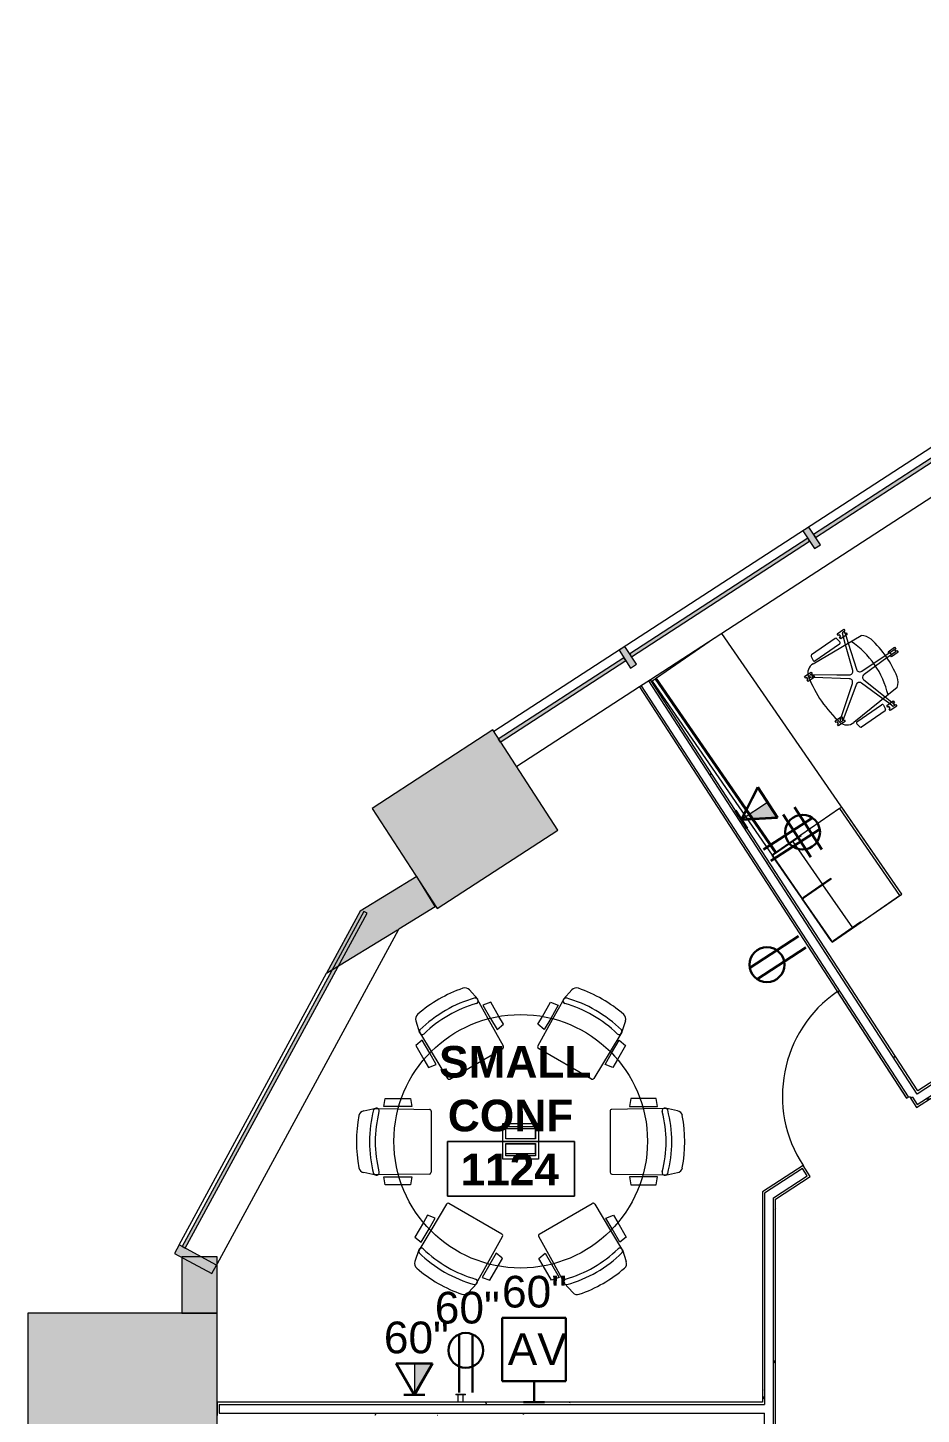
# Model space of a CAD drawing. Header units: inches. Extents: x 6664 to 8129, y 209 to 1287.
# Drawn here: x 6664.5 to 6918.2, y 893.4 to 1287.3 of the extents above; entities that cross this region are included whole.
import ezdxf

# ---------------------------------------------------------------- set-up
doc = ezdxf.new("R2010")
doc.units = ezdxf.units.IN
doc.header["$MEASUREMENT"] = 0
for name, color, linetype, lineweight in [('A-ANNO-NOTE', 131, 'Continuous', 30), ('A-AREA-IDEN', 2, 'Continuous', 9), ('A-COLS', 52, 'Continuous', 13), ('A-DOOR', 31, 'Continuous', 13), ('A-GLAZ-CURT', 52, 'Continuous', 9), ('A-GLAZ-CWMG', 51, 'Continuous', 9), ('A-WALL', 113, 'Continuous', 13), ('A-WALL-PATT', 111, 'Continuous', 13), ('E-ELEC-FIXT', 91, 'Continuous', 9), ('I-FURN', 30, 'Continuous', 9), ('I-FURN-PNLS', 30, 'Continuous', 9), ('I-WALL', 2, 'Continuous', 9)]:
    doc.layers.add(name, color=color, linetype=linetype, lineweight=lineweight)
doc.styles.add('Swis721 Lt BT', font='swissl.ttf', dxfattribs={"height": 9})
doc.styles.add('Swis721 Lt BT_B', font='', dxfattribs={"height": 9})
doc.styles.get('Swis721 Lt BT_B').set_extended_font_data('Swis721 Lt BT', bold=True)
pattern_1 = [(0, (0, 0), (30.72, 7.68), [1.267, -21.773, 1.267, -21.773, -122.88]), (0, (0, 0), (30.72, 7.68), [-46.08, 1.267, -44.813, 1.267, -21.773, -53.76]), (0, (0, 0), (30.72, 7.68), [-115.2, 1.267, -14.093, 1.267, -37.133]), (120, (11.52, 3.84), (-22.011075, 22.7643), [1.267, -21.773, 1.267, -21.773, -122.88]), (120, (11.52, 3.84), (-22.011075, 22.7643), [-46.08, 1.267, -44.813, 1.267, -21.773, -53.76]), (120, (11.52, 3.84), (-22.011075, 22.7643), [-115.2, 1.267, -14.093, 1.267, -37.133]), (240, (15.36, 19.2), (-8.708925, -30.4443), [1.267, -21.773, 1.267, -21.773, -122.88]), (240, (15.36, 19.2), (-8.708925, -30.4443), [-46.08, 1.267, -44.813, 1.267, -21.773, -53.76]), (240, (15.36, 19.2), (-8.708925, -30.4443), [-115.2, 1.267, -14.093, 1.267, -37.133])]

# ---------------------------------------------------------------- blocks, each defined once
blk = doc.blocks.new('Steelcase Coalesse - Potrero415 - Table - Standing Height - Round - 60Dia - Square Power Module-6960415-11th FLOOR POWER _ SIGNAL')
at = {"layer": 'I-FURN'}
for p, q in [((-5.06, -5.06), (-5.06, 5.06)), ((-5.06, 5.06), (5.06, 5.06)), ((-4.19, 0.64), (-4.19, 4.19)), ((-4.19, 4.19), (4.19, 4.19)), ((4.19, 4.19), (4.19, 0.64)), ((5.06, 5.06), (5.06, -5.06)), ((4.19, 0.64), (-4.19, 0.64)), ((-4.16, 0.72), (-4.16, 3.6)), ((-4.16, 3.6), (4.16, 3.6)), ((4.16, 0.72), (-4.16, 0.72)), ((4.16, 3.6), (4.16, 0.72)), ((-4.19, -4.19), (-4.19, -0.64)), ((-4.19, -0.64), (4.19, -0.64)), ((-4.16, -3.6), (-4.16, -0.72)), ((-4.16, -0.72), (4.16, -0.72)), ((4.16, -3.6), (-4.16, -3.6)), ((4.16, -0.72), (4.16, -3.6)), ((4.19, -0.64), (4.19, -4.19)), ((5.06, -5.06), (-5.06, -5.06)), ((4.19, -4.19), (-4.19, -4.19))]:
    blk.add_line(p, q, dxfattribs=at)
blk.add_circle((0.01, -0.01), 36, dxfattribs=at)
blk = doc.blocks.new('Haworth_Chair_Very-Task _1_ - Height Adjustable Arms-6960414-11th FLOOR POWER _ SIGNAL')
at = {"layer": 'I-FURN'}
for p, q in [((-4.29, 15.51), (-5.02, 12.06)), ((-4.94, 12.22), (-4.83, 5.73)), ((14.02, 12.06), (13.29, 15.51)), ((13.83, 5.66), (13.94, 12.22)), ((-5.47, 9.85), (-7.78, 9.46)), ((-7.78, 9.46), (-7.78, 4.84)), ((-5.47, 5.53), (-5.47, 9.85)), ((16.78, 9.46), (14.47, 9.85)), ((14.47, 9.85), (14.47, 5.46)), ((16.78, 4.76), (16.78, 9.46)), ((-7.78, 4.84), (-7.78, 2.27)), ((-5.47, 1.89), (-5.47, 5.53)), ((-4.83, 5.73), (-4.68, -3.14)), ((13.68, -3.14), (13.83, 5.66)), ((14.47, 5.46), (14.47, 1.89)), ((16.78, 2.27), (16.78, 4.76)), ((-7.78, 2.27), (-5.47, 1.89)), ((14.47, 1.89), (16.78, 2.27)), ((-4.18, -3.63), (13.18, -3.63))]:
    blk.add_line(p, q, dxfattribs=at)
for centre, radius, start, end in [((-2.58, 15.15), 1.75, 100.8315, 168.1994), ((4.5, -21.87), 39.44, 79.1689, 100.8315), ((11.58, 15.15), 1.75, 11.8006, 79.1689), ((-4.28, 11.9), 0.75, 168.1994, 284.162), ((-4.44, 12.23), 0.5, 104.3212, 181), ((4.5, -22.8), 36.66, 75.6788, 104.3212), ((4.5, -22.89), 35.14, 75.838, 104.162), ((13.28, 11.9), 0.75, 255.838, 11.8006), ((13.44, 12.23), 0.5, 359, 75.6788), ((-4.18, -3.13), 0.5, 181, 225.5), ((-4.18, -3.13), 0.5, 225.5, 270), ((13.18, -3.13), 0.5, 270, 359)]:
    blk.add_arc(centre, radius, start, end, dxfattribs=at)
blk = doc.blocks.new('Haworth_Chair_Very-Task _1_ - Height Adjustable Arms-6982469-11th FLOOR POWER _ SIGNAL')
at = {"layer": 'I-FURN'}
for p, q in [((-4.83, -5.71), (-4.68, 3.14)), ((-4.18, 3.63), (13.18, 3.63)), ((13.68, 3.14), (13.83, -5.64)), ((-7.78, -2.27), (-5.47, -1.89)), ((-7.78, -4.57), (-7.78, -2.27)), ((-5.47, -1.89), (-5.47, -5.51)), ((14.47, -1.89), (16.78, -2.27)), ((14.47, -5.44), (14.47, -1.89)), ((16.78, -2.27), (16.78, -4.74)), ((-7.78, -4.82), (-7.78, -4.58)), ((-7.78, -9.46), (-7.78, -4.82)), ((-5.47, -5.51), (-5.47, -9.85)), ((-4.94, -12.22), (-4.83, -5.71)), ((13.83, -5.64), (13.94, -12.22)), ((14.47, -9.85), (14.47, -5.44)), ((16.78, -4.74), (16.78, -9.46)), ((-5.47, -9.85), (-7.78, -9.46)), ((16.78, -9.46), (14.47, -9.85)), ((-4.29, -15.51), (-5.02, -12.06)), ((14.02, -12.06), (13.29, -15.51))]:
    blk.add_line(p, q, dxfattribs=at)
for centre, radius, start, end in [((-4.18, 3.13), 0.5, 134.5, 179), ((-4.18, 3.13), 0.5, 90, 134.5), ((13.18, 3.13), 0.5, 1, 90), ((-4.28, -11.9), 0.75, 75.838, 191.8006), ((4.5, 22.89), 35.14, 255.838, 284.162), ((13.28, -11.9), 0.75, 348.1994, 104.162), ((-4.44, -12.23), 0.5, 179, 255.6788), ((4.5, 22.8), 36.66, 255.6788, 284.3212), ((-2.58, -15.15), 1.75, 191.8006, 259.1685), ((11.58, -15.15), 1.75, 280.8311, 348.1994), ((13.44, -12.23), 0.5, 284.3212, 1), ((4.5, 21.87), 39.44, 259.1685, 280.8311)]:
    blk.add_arc(centre, radius, start, end, dxfattribs=at)
blk = doc.blocks.new('Haworth_Chair_Very-Task _1_ - Height Adjustable Arms-V11-11th FLOOR POWER _ SIGNAL')
at = {"layer": 'I-FURN'}
for p, q in [((-4.83, -5.78), (-4.68, 3.14)), ((-4.18, 3.63), (13.18, 3.63)), ((13.68, 3.14), (13.83, -5.71)), ((-7.78, -2.27), (-5.47, -1.89)), ((-7.78, -4.9), (-7.78, -2.27)), ((-5.47, -1.89), (-5.47, -5.59)), ((14.47, -1.89), (16.78, -2.27)), ((14.47, -5.52), (14.47, -1.89)), ((16.78, -2.27), (16.78, -4.82)), ((-7.78, -9.46), (-7.78, -4.9)), ((-5.47, -5.59), (-5.47, -9.85)), ((-4.94, -12.22), (-4.83, -5.78)), ((13.83, -5.71), (13.94, -12.22)), ((14.47, -9.85), (14.47, -5.52)), ((16.78, -4.82), (16.78, -9.46)), ((-5.47, -9.85), (-7.78, -9.46)), ((16.78, -9.46), (14.47, -9.85)), ((-4.29, -15.51), (-5.02, -12.06)), ((14.02, -12.06), (13.29, -15.51))]:
    blk.add_line(p, q, dxfattribs=at)
for centre, radius, start, end in [((-4.18, 3.13), 0.5, 90, 179), ((13.18, 3.13), 0.5, 1, 90), ((-4.28, -11.9), 0.75, 75.838, 191.8006), ((4.5, 22.89), 35.14, 255.838, 284.162), ((13.28, -11.9), 0.75, 348.1994, 104.162), ((-4.44, -12.23), 0.5, 179, 255.6788), ((4.5, 22.8), 36.66, 255.6788, 284.3212), ((-2.58, -15.15), 1.75, 191.8006, 259.1685), ((11.58, -15.15), 1.75, 280.8311, 348.1994), ((13.44, -12.23), 0.5, 284.3212, 1), ((4.5, 21.87), 39.44, 259.1685, 280.8311)]:
    blk.add_arc(centre, radius, start, end, dxfattribs=at)
blk = doc.blocks.new('Haworth_Chair_Very-Task _1_ - Height Adjustable Arms-V12-11th FLOOR POWER _ SIGNAL')
at = {"layer": 'I-FURN'}
for p, q in [((-4.29, 15.51), (-5.02, 12.06)), ((-4.94, 12.22), (-4.83, 5.65)), ((14.02, 12.06), (13.29, 15.51)), ((13.83, 5.58), (13.94, 12.22)), ((-5.47, 9.85), (-7.78, 9.46)), ((-7.78, 9.46), (-7.78, 4.77)), ((-5.47, 5.46), (-5.47, 9.85)), ((16.78, 9.46), (14.47, 9.85)), ((14.47, 9.85), (14.47, 5.39)), ((16.78, 4.68), (16.78, 9.46)), ((-7.78, 4.77), (-7.78, 2.27)), ((-5.47, 1.89), (-5.47, 5.46)), ((-4.83, 5.65), (-4.68, -3.14)), ((13.68, -3.14), (13.83, 5.58)), ((14.47, 5.39), (14.47, 1.89)), ((16.78, 2.28), (16.78, 4.68)), ((-7.78, 2.27), (-7.54, 2.24)), ((-7.48, 2.23), (-5.47, 1.89)), ((14.47, 1.89), (16.78, 2.27)), ((-4.18, -3.63), (13.18, -3.63))]:
    blk.add_line(p, q, dxfattribs=at)
for centre, radius, start, end in [((-2.58, 15.15), 1.75, 100.8315, 168.1994), ((4.5, -21.87), 39.44, 79.1689, 100.8315), ((11.58, 15.15), 1.75, 11.8006, 79.1689), ((-4.28, 11.9), 0.75, 168.1994, 284.162), ((-4.44, 12.23), 0.5, 104.3212, 181), ((4.5, -22.8), 36.66, 75.6788, 104.3212), ((4.5, -22.89), 35.14, 75.838, 104.162), ((13.28, 11.9), 0.75, 255.838, 11.8006), ((13.44, 12.23), 0.5, 359, 75.6788), ((-4.18, -3.13), 0.5, 181, 251.3923), ((-4.18, -3.13), 0.5, 255.1667, 270), ((13.18, -3.13), 0.5, 270, 329.3333), ((13.18, -3.13), 0.5, 329.3333, 359)]:
    blk.add_arc(centre, radius, start, end, dxfattribs=at)
blk = doc.blocks.new('Haworth_Chair_Very-Task _1_ - Height Adjustable Arms-V13-11th FLOOR POWER _ SIGNAL')
at = {"layer": 'I-FURN'}
for p, q in [((-4.29, 15.51), (-5.02, 12.06)), ((-4.94, 12.22), (-4.83, 5.76)), ((14.02, 12.06), (13.29, 15.51)), ((13.83, 5.71), (13.94, 12.22)), ((-5.47, 9.85), (-7.78, 9.46)), ((-7.78, 9.46), (-7.78, 4.88)), ((-5.47, 5.57), (-5.47, 9.85)), ((16.78, 9.46), (14.47, 9.85)), ((14.47, 9.85), (14.47, 5.51)), ((16.78, 4.82), (16.78, 9.46)), ((-7.78, 4.86), (-7.78, 2.27)), ((-5.47, 1.89), (-5.47, 5.57)), ((-4.83, 5.76), (-4.68, -3.14)), ((13.68, -3.14), (13.83, 5.71)), ((14.47, 5.51), (14.47, 1.89)), ((16.78, 2.27), (16.78, 4.82)), ((-7.78, 2.27), (-5.47, 1.89)), ((14.47, 1.89), (16.78, 2.27)), ((-4.18, -3.63), (13.18, -3.63))]:
    blk.add_line(p, q, dxfattribs=at)
for centre, radius, start, end in [((-2.58, 15.15), 1.75, 100.8315, 168.1994), ((4.5, -21.87), 39.44, 79.1689, 100.8315), ((11.58, 15.15), 1.75, 11.8006, 79.1689), ((-4.28, 11.9), 0.75, 168.1994, 284.162), ((-4.44, 12.23), 0.5, 104.3212, 181), ((4.5, -22.8), 36.66, 75.6788, 104.3212), ((4.5, -22.89), 35.14, 75.838, 104.162), ((13.28, 11.9), 0.75, 255.838, 11.8006), ((13.44, 12.23), 0.5, 359, 75.6788), ((-4.18, -3.13), 0.5, 181, 255.1667), ((-4.18, -3.13), 0.5, 255.1667, 270), ((13.18, -3.13), 0.5, 270, 359)]:
    blk.add_arc(centre, radius, start, end, dxfattribs=at)
blk = doc.blocks.new('Haworth_Chair_Very-Task _1_ - Height Adjustable Arms-V14-11th FLOOR POWER _ SIGNAL')
at = {"layer": 'I-FURN'}
for p, q in [((-4.83, -5.65), (-4.68, 3.14)), ((-4.18, 3.63), (13.18, 3.63)), ((13.68, 3.14), (13.83, -5.6)), ((-7.78, -2.27), (-5.47, -1.89)), ((-7.78, -4.77), (-7.78, -2.27)), ((-5.47, -1.89), (-5.47, -5.46)), ((14.47, -1.89), (16.78, -2.27)), ((14.47, -5.41), (14.47, -1.89)), ((16.78, -2.27), (16.78, -4.71)), ((-7.78, -9.46), (-7.78, -4.77)), ((-5.47, -5.46), (-5.47, -9.85)), ((-4.94, -12.22), (-4.83, -5.65)), ((13.83, -5.6), (13.94, -12.22)), ((14.47, -9.85), (14.47, -5.41)), ((16.78, -4.71), (16.78, -9.46)), ((-5.47, -9.85), (-7.78, -9.46)), ((16.78, -9.46), (14.47, -9.85)), ((-4.29, -15.51), (-5.02, -12.06)), ((14.02, -12.06), (13.29, -15.51))]:
    blk.add_line(p, q, dxfattribs=at)
for centre, radius, start, end in [((-4.18, 3.13), 0.5, 90, 179), ((13.18, 3.13), 0.5, 45.5, 90), ((13.18, 3.13), 0.5, 30.6667, 45.5), ((13.18, 3.13), 0.5, 1, 30.6667), ((-4.28, -11.9), 0.75, 75.838, 191.8006), ((4.5, 22.89), 35.14, 255.838, 284.162), ((13.28, -11.9), 0.75, 348.1994, 104.162), ((-4.44, -12.23), 0.5, 179, 255.6788), ((4.5, 22.8), 36.66, 255.6788, 284.3212), ((-2.58, -15.15), 1.75, 191.8006, 259.1685), ((11.58, -15.15), 1.75, 280.8311, 348.1994), ((13.44, -12.23), 0.5, 284.3212, 1), ((4.5, 21.87), 39.44, 259.1685, 280.8311)]:
    blk.add_arc(centre, radius, start, end, dxfattribs=at)
blk = doc.blocks.new('Door - Glass Single - Full Rail - Short Handle-8470073-11th FLOOR POWER _ SIGNAL')
at = {"layer": 'A-DOOR', "lineweight": 20}
for p, q in [((17, 38), (17, 2)), ((17.05, 38), (17, 38)), ((17, 2), (17.05, 2))]:
    blk.add_line(p, q, dxfattribs=at)
at = {"layer": 'A-DOOR', "lineweight": 9}
blk.add_arc((18, 2), 36, 91.512, 180.5, dxfattribs=at)
blk = doc.blocks.new('System Panel - Glazed-7768274-11th FLOOR POWER _ SIGNAL')
at = {"layer": 'A-GLAZ-CURT'}
blk.add_hatch(color=7, dxfattribs=at).paths.add_polyline_path([(-54.125, -0.5), (54.125, -0.5), (54.125, 0.5), (-54.125, 0.5)], flags=0)
at = {"layer": 'A-GLAZ-CURT', "color": 8, "lineweight": 20}
for p, q in [((54.125, 0.5), (-54.125, 0.5)), ((-54.125, 0.5), (-54.125, -0.5)), ((54.125, -0.5), (54.125, 0.5)), ((-54.125, -0.5), (54.125, -0.5))]:
    blk.add_line(p, q, dxfattribs=at)
blk = doc.blocks.new('System Panel - Glazed-8530082-11th FLOOR POWER _ SIGNAL')
at = {"layer": 'A-GLAZ-CURT'}
blk.add_hatch(color=7, dxfattribs=at).paths.add_polyline_path([(-21.09, -0.5), (21.25, -0.5), (21.25, 0.5), (-21.09, 0.5)], flags=0)
at = {"layer": 'A-GLAZ-CURT', "color": 8, "lineweight": 20}
for p, q in [((21.25, 0.5), (-21.25, 0.5)), ((-21.25, 0.5), (-21.25, -0.5)), ((21.25, -0.5), (21.25, 0.5)), ((-21.25, -0.5), (21.25, -0.5))]:
    blk.add_line(p, q, dxfattribs=at)
blk = doc.blocks.new('F - EXECUTIVE DESK 4 - F - EXECUTIVE DESK 4-V116-11th FLOOR POWER _ SIGNAL')
at = {"layer": 'I-FURN'}
for p, q in [((-43.5, 87.06), (-57.5, 87.06)), ((-57.5, 87.06), (-43.5, 87.06)), ((-57.5, 87), (-43.5, 87)), ((-43.5, 87), (-57.5, 87)), ((-28.5, 87.06), (-42.5, 87.06)), ((-42.5, 87.06), (-28.5, 87.06)), ((-42.5, 87), (-28.5, 87)), ((-28.5, 87), (-42.5, 87)), ((-58, 86.56), (-58, 77.06)), ((-58, 77.06), (-58, 86.56)), ((-57.94, 77.06), (-57.94, 86.56)), ((-57.94, 86.56), (-57.94, 77.06)), ((-43.06, 86.56), (-43.06, 77.06)), ((-43.06, 77.06), (-43.06, 86.56)), ((-43, 86.56), (-43, 77.06)), ((-43, 77.06), (-43, 86.56)), ((-43, 77.06), (-43, 86.56)), ((-43, 86.56), (-43, 77.06)), ((-42.94, 77.06), (-42.94, 86.56)), ((-42.94, 86.56), (-42.94, 77.06)), ((-28.06, 86.56), (-28.06, 77.06)), ((-28.06, 77.06), (-28.06, 86.56)), ((-28, 77.06), (-28, 86.56)), ((-28, 86.56), (-28, 77.06)), ((-58, 77.06), (-57.94, 77.06)), ((-57.94, 77.06), (-58, 77.06)), ((-43.06, 77.06), (-43, 77.06)), ((-43, 77.06), (-43.06, 77.06)), ((-43, 77.06), (-42.94, 77.06)), ((-42.94, 77.06), (-43, 77.06)), ((-28.06, 77.06), (-28, 77.06)), ((-28, 77.06), (-28.06, 77.06)), ((-8.52, 50.63), (-7.95, 50.63)), ((-8.52, 49.48), (-8.52, 50.63)), ((-8.52, 48.38), (-8.52, 49.48)), ((-7.95, 48.38), (-8.52, 48.38)), ((-7.95, 50.63), (-7.95, 50.25)), ((-7.95, 50.25), (-7.33, 50.25)), ((-7.92, 48.75), (-7.95, 48.8)), ((-7.95, 48.75), (-7.95, 48.38)), ((-7.33, 48.75), (-7.95, 48.75)), ((-1.69, 39.89), (-7.92, 48.75)), ((-7.33, 50.63), (-6.77, 50.63)), ((-7.33, 50.25), (-7.33, 50.63)), ((-7.33, 49.23), (-6.77, 48.48)), ((-7.33, 48.38), (-7.33, 48.75)), ((-6.77, 48.38), (-7.33, 48.38)), ((-6.77, 50.63), (-6.77, 49.91)), ((-6.77, 49.91), (-6.77, 48.38)), ((-6.77, 48.48), (-0.8, 40.54)), ((0.8, 40.54), (6.77, 48.48)), ((7.92, 48.75), (3.71, 42.77)), ((6.77, 50.63), (7.33, 50.63)), ((6.77, 49.91), (6.77, 50.63)), ((6.77, 48.38), (6.77, 49.91)), ((7.33, 48.38), (6.77, 48.38)), ((6.79, 48.51), (7.33, 49.23)), ((7.33, 50.63), (7.33, 50.25)), ((7.33, 50.25), (7.95, 50.25)), ((7.33, 48.75), (7.33, 48.38)), ((7.95, 48.75), (7.33, 48.75)), ((7.95, 50.63), (8.52, 50.63)), ((7.95, 50.25), (7.95, 50.63)), ((7.95, 48.38), (7.95, 48.75)), ((8.52, 48.38), (7.95, 48.38)), ((8.52, 50.63), (8.52, 49.48)), ((8.52, 49.48), (8.52, 48.38)), ((-12.48, 37.34), (-12.48, 45.45)), ((-12.17, 45.82), (-10.94, 46.04)), ((-10.5, 45.67), (-10.5, 37.17)), ((-8.94, 30.77), (-10.16, 46.57)), ((10.16, 46.57), (8.94, 30.77)), ((10.5, 45.67), (10.5, 37.17)), ((12.17, 45.82), (10.94, 46.04)), ((12.48, 37.34), (12.48, 45.45)), ((3.69, 42.74), (1.69, 39.89)), ((-13.24, 36.1), (-12.68, 36.1)), ((-13.24, 33.85), (-13.24, 36.1)), ((-12.68, 36.1), (-12.68, 35.72)), ((-12.68, 35.72), (-12.05, 35.72)), ((-10.93, 36.8), (-12.16, 36.97)), ((-12.05, 36.1), (-11.49, 36.1)), ((-12.05, 35.72), (-12.05, 36.1)), ((-11.49, 36.1), (-11.49, 33.84)), ((-11.49, 35.18), (-9.34, 35.92)), ((-9.34, 35.92), (-2.18, 38.37)), ((-1.84, 37.32), (-9.27, 35.04)), ((-0.42, 28.36), (-0.55, 36.38)), ((0.55, 36.38), (0.42, 28.36)), ((9.27, 35.04), (1.84, 37.32)), ((2.18, 38.37), (9.34, 35.92)), ((9.34, 35.92), (11.49, 35.18)), ((10.93, 36.8), (12.16, 36.97)), ((11.49, 36.1), (12.05, 36.1)), ((11.49, 33.85), (11.49, 36.1)), ((12.05, 36.1), (12.05, 35.72)), ((12.05, 35.72), (12.68, 35.72)), ((12.68, 36.1), (13.24, 36.1)), ((12.68, 35.72), (12.68, 36.1)), ((13.24, 36.1), (13.24, 33.84)), ((-12.68, 33.85), (-13.24, 33.85)), ((-12.68, 34.22), (-12.68, 33.85)), ((-12.05, 34.22), (-12.68, 34.22)), ((-12.48, 34.84), (-11.49, 35.18)), ((-12.05, 34.18), (-12.25, 34.12)), ((-12.05, 33.84), (-12.05, 34.22)), ((-11.49, 33.84), (-12.05, 33.84)), ((-11.49, 34.36), (-12.01, 34.2)), ((-9.27, 35.04), (-11.49, 34.36)), ((11.49, 34.36), (9.27, 35.04)), ((11.49, 35.18), (12.48, 34.84)), ((12.01, 34.2), (11.49, 34.36)), ((12.05, 33.85), (11.49, 33.85)), ((12.05, 34.22), (12.05, 33.85)), ((12.68, 34.22), (12.05, 34.22)), ((12.25, 34.12), (12.05, 34.18)), ((12.68, 33.84), (12.68, 34.22)), ((13.24, 33.84), (12.68, 33.84)), ((-0.4, 27.11), (-0.42, 28.36)), ((0.42, 28.36), (0.4, 27.11)), ((-0.87, 27.11), (-0.31, 27.11)), ((-0.87, 24.87), (-0.87, 27.11)), ((-0.31, 24.87), (-0.87, 24.87)), ((-0.38, 25.5), (-0.4, 27.11)), ((-0.31, 27.11), (-0.31, 26.74)), ((-0.31, 26.74), (0.31, 26.74)), ((-0.31, 25.24), (-0.31, 24.87)), ((0.31, 25.24), (-0.31, 25.24)), ((0.31, 27.11), (0.88, 27.11)), ((0.31, 26.74), (0.31, 27.11)), ((0.31, 24.86), (0.31, 25.24)), ((0.88, 24.86), (0.31, 24.86)), ((0.4, 27.11), (0.38, 25.5)), ((0.88, 27.11), (0.88, 24.86))]:
    blk.add_line(p, q, dxfattribs=at)
for centre, radius, start, end in [((-57.5, 86.56), 0.5, 90, 180), ((-57.5, 86.56), 0.5, 151.7279, 180), ((-57.5, 86.56), 0.438, 90, 180), ((-57.5, 86.56), 0.438, 90, 180), ((-57.5, 86.56), 0.5, 120, 150), ((-57.5, 86.56), 0.5, 91.7852, 118.6525), ((-43.5, 86.56), 0.5, 360, 90), ((-43.5, 86.56), 0.5, 61.5993, 90), ((-43.5, 86.56), 0.438, 360, 90), ((-43.5, 86.56), 0.438, 0, 90), ((-43.5, 86.56), 0.5, 30, 60), ((-43.5, 86.56), 0.5, 0, 28.2721), ((-42.5, 86.56), 0.5, 90, 180), ((-42.5, 86.56), 0.5, 151.7279, 180), ((-42.5, 86.56), 0.438, 90, 180), ((-42.5, 86.56), 0.438, 90, 180), ((-42.5, 86.56), 0.5, 120, 150), ((-42.5, 86.56), 0.5, 91.7852, 118.6525), ((-28.5, 86.56), 0.5, 360, 90), ((-28.5, 86.56), 0.5, 61.5993, 90), ((-28.5, 86.56), 0.438, 360, 90), ((-28.5, 86.56), 0.438, 0, 90), ((-28.5, 86.56), 0.5, 30, 60), ((-28.5, 86.56), 0.5, 0, 28.2721), ((-7.17, 46.8), 3, 103.1926, 184.4149), ((-7.64, 49.02), 0.377, 146.6285, 213.6746), ((-7.64, 49.02), 0.377, 82.7528, 141), ((0, 16.2), 34.43, 76.8074, 103.1926), ((-7.64, 49.02), 0.377, 36, 81), ((7.64, 49.02), 0.377, 84, 144), ((7.64, 49.02), 0.377, 39, 82.7592), ((7.17, 46.8), 3, 355.5851, 76.8074), ((7.64, 49.02), 0.377, 326.3254, 33.3715), ((-12.1, 45.45), 0.375, 100, 180), ((-10.87, 45.67), 0.375, 0, 100), ((10.87, 45.67), 0.375, 80, 180), ((12.1, 45.45), 0.375, 0, 80), ((-2.51, 39.31), 1, 355.2728, 35.0912), ((0, 41.14), 1, 216.9088, 230.1816), ((0, 41.14), 1, 230.1816, 243.4544), ((0, 41.14), 1, 243.4544, 270), ((0, 41.14), 1, 270, 296.5456), ((0, 41.14), 1, 296.5456, 323.0912), ((2.51, 39.31), 1, 171.4544, 198), ((2.51, 39.31), 1, 144.9088, 171.4544), ((-12.1, 37.34), 0.375, 180, 262), ((-10.87, 37.17), 0.375, 262, 0), ((-2.51, 39.31), 1, 288.9088, 316.609), ((-1.55, 36.37), 1, 67.2728, 107.0912), ((-2.51, 39.31), 1, 317.9659, 342), ((-2.51, 39.31), 1, 342, 355.2728), ((-1.55, 36.37), 1, 54, 67.2728), ((-1.55, 36.37), 1, 14.1816, 54), ((-1.55, 36.37), 1, 0.9088, 14.1816), ((1.55, 36.37), 1, 152.5456, 179.0912), ((1.55, 36.37), 1, 126, 152.5456), ((1.55, 36.37), 1, 72.9088, 126), ((2.51, 39.31), 1, 198, 222.0341), ((2.51, 39.31), 1, 224.5456, 251.0912), ((10.87, 37.17), 0.375, 180, 278), ((12.1, 37.34), 0.375, 278, 0), ((-12.36, 34.48), 0.377, 153, 213), ((-12.36, 34.48), 0.377, 138, 146.6414), ((-12.36, 34.48), 0.377, 213.9151, 224.5315), ((-12.36, 34.48), 0.377, 108, 138), ((-12.36, 34.48), 0.377, 228, 288), ((0, 57.72), 25.39, 248.7648, 291.2352), ((12.36, 34.48), 0.377, 252, 312), ((12.36, 34.48), 0.377, 33.3586, 72), ((12.36, 34.48), 0.377, 315.4685, 322.6039), ((12.36, 34.48), 0.377, 327, 342), ((12.36, 34.48), 0.377, 342, 27), ((-5.62, 32.91), 3.95, 212.6919, 257.3081), ((0, 57.86), 29.53, 257.3081, 282.6919), ((5.62, 32.91), 3.95, 282.6919, 327.3081), ((0, 25.5), 0.377, 180, 210), ((0, 25.5), 0.377, 213.5582, 224.2857), ((0, 25.5), 0.377, 225, 315), ((0, 25.5), 0.377, 315.7143, 322.6666), ((0, 25.5), 0.377, 330, 0)]:
    blk.add_arc(centre, radius, start, end, dxfattribs=at)
at = {"layer": 'I-FURN-PNLS'}
for p, q in [((-43, 87.06), (-58, 87.06)), ((-58, 87.06), (-58, 77.06)), ((-57.74, 87), (-58, 87)), ((-58, 87), (-58, 86.56)), ((-57.94, 77.06), (-57.94, 87)), ((-57.94, 87), (-43.06, 87)), ((-57.67, 87), (-57.74, 87)), ((-57.5, 87), (-57.59, 87)), ((-43.5, 87), (-57.5, 87)), ((-43.41, 87), (-43.5, 87)), ((-43.26, 87), (-43.33, 87)), ((-42.74, 87), (-43.26, 87)), ((-43.06, 87), (-43.06, 77.06)), ((-28, 87.06), (-43, 87.06)), ((-43, 87.06), (-43, 77.06)), ((-43, 77.06), (-43, 87.06)), ((-42.94, 77.06), (-42.94, 87)), ((-42.94, 87), (-28.06, 87)), ((-42.67, 87), (-42.74, 87)), ((-42.5, 87), (-42.59, 87)), ((-28.5, 87), (-42.5, 87)), ((-28.41, 87), (-28.5, 87)), ((-28.26, 87), (-28.33, 87)), ((-28, 87), (-28.26, 87)), ((-28.06, 87), (-28.06, 77.06)), ((-28, 77.06), (-28, 87.06)), ((32, 87), (-28, 87)), ((32, 86), (32, 87)), ((-58, 86.56), (-58, 77.06)), ((32, 86), (-28, 86)), ((-28, 86), (-28, 85.53)), ((-28, 85.53), (32, 85.53)), ((32, 85.53), (32, 86)), ((32, 85.53), (32, 86)), ((32, 65.48), (32, 85.53)), ((-58, 80), (-58, 77.06)), ((-43.06, 80), (-57.94, 80)), ((-28.06, 80), (-42.94, 80)), ((-28, 77.06), (-28, 80)), ((-58, 77.06), (-57.94, 77.06)), ((-58, 77.06), (-58, 63.75)), ((-58, 77.06), (-58, 63)), ((-43.06, 77.06), (-43, 77.06)), ((-43, 77.06), (-42.94, 77.06)), ((-28.06, 77.06), (-28, 77.06)), ((-28, 63.75), (-28, 77.06)), ((-58, 63.75), (-58, 63)), ((-28, 63.75), (-58, 63.75)), ((-58, 63.75), (-58, 63)), ((-28, 63.75), (-58, 63.75)), ((-58, 63.75), (-58, 63)), ((-28, 63), (-28, 63.75)), ((-28, 63), (-28, 63.75)), ((-28, 63), (-28, 63.75)), ((-58, 63), (-28, 63)), ((-58, 63), (-28, 63)), ((-58, 63), (-28, 63)), ((-58, 63), (31.93, 63))]:
    blk.add_line(p, q, dxfattribs=at)
blk = doc.blocks.new('PS - Power Device _Wall Base_ - Duplex-8386664-11th FLOOR POWER _ SIGNAL')
at = {"layer": 'E-ELEC-FIXT'}
for p, q in [((6786.01, 899.13), (6788.76, 899.13)), ((6786.01, 899.13), (6786.01, 898.95)), ((6788.76, 898.95), (6786.01, 898.95)), ((6786.63, 898.95), (6786.63, 896.82)), ((6788.13, 896.82), (6788.13, 898.95)), ((6788.76, 898.95), (6788.76, 899.13))]:
    blk.add_line(p, q, dxfattribs=at)
blk = doc.blocks.new('System Panel - Glazed-8530087-11th FLOOR POWER _ SIGNAL')
at = {"layer": 'A-GLAZ-CURT'}
blk.add_hatch(color=7, dxfattribs=at).paths.add_polyline_path([(-20.875, -0.5), (20.875, -0.5), (20.875, 0.5), (-20.875, 0.5)], flags=0)
at = {"layer": 'A-GLAZ-CURT', "color": 8, "lineweight": 20}
for p, q in [((20.875, 0.5), (-20.875, 0.5)), ((-20.875, 0.5), (-20.875, -0.5)), ((20.875, -0.5), (20.875, 0.5)), ((-20.875, -0.5), (20.875, -0.5))]:
    blk.add_line(p, q, dxfattribs=at)
blk = doc.blocks.new('System Panel - Glazed-8530088-11th FLOOR POWER _ SIGNAL')
at = {"layer": 'A-GLAZ-CURT'}
blk.add_hatch(color=7, dxfattribs=at).paths.add_polyline_path([(-30.13, -0.5), (30.13, -0.5), (30.13, 0.5), (-30.13, 0.5)], flags=0)
at = {"layer": 'A-GLAZ-CURT', "color": 8, "lineweight": 20}
for p, q in [((30.13, 0.5), (-30.13, 0.5)), ((-30.13, 0.5), (-30.13, -0.5)), ((30.13, -0.5), (30.13, 0.5)), ((-30.13, -0.5), (30.13, -0.5))]:
    blk.add_line(p, q, dxfattribs=at)
blk = doc.blocks.new('Rectangular Mullion - 2_ x 6_ rectangular-8529384-11th FLOOR POWER _ SIGNAL')
at = {"layer": 'A-GLAZ-CWMG'}
blk.add_hatch(color=7, dxfattribs=at).paths.add_polyline_path([(1, 3), (1, -3), (-1, -3), (-1, 3)], flags=0)
at = {"layer": 'A-GLAZ-CWMG', "color": 8, "lineweight": 20}
for p, q in [((-1, 3), (1, 3)), ((-1, -3), (-1, 3)), ((1, 3), (1, -3)), ((1, -3), (-1, -3))]:
    blk.add_line(p, q, dxfattribs=at)
blk = doc.blocks.new('Room Tag - Room Name and Number-3379422-11th FLOOR POWER _ SIGNAL')
at = {"layer": 'A-AREA-IDEN'}
for p, q in [((-0.1881, -0.1636), (-0.1881, -0.0018)), ((-0.1881, -0.0018), (0.1869, -0.0018)), ((0.1869, -0.0018), (-0.1881, -0.0018)), ((-0.1881, -0.0018), (-0.1881, -0.1636)), ((0.1869, -0.0018), (0.1869, -0.1636)), ((0.1869, -0.1636), (0.1869, -0.0018)), ((0.1869, -0.1636), (-0.1881, -0.1636)), ((-0.1881, -0.1636), (0.1869, -0.1636))]:
    blk.add_line(p, q, dxfattribs=at)

msp = doc.modelspace()

# ---------------------------------------------------------------- hatches: boundary and pattern name
at = {"layer": 'A-ANNO-NOTE', "lineweight": 9}
for points in [[(6867.08, 1062.28), (6877.38, 1062.82), (6874.57, 1067.14)], [(6774.28, 898.88), (6779.43, 907.81), (6774.28, 907.81)]]:
    msp.add_hatch(color=256, dxfattribs=at).paths.add_polyline_path(points, flags=0)
at = {"layer": 'A-COLS', "lineweight": 9}
h = msp.add_hatch(color=7, dxfattribs=at)
h.paths.add_polyline_path([(6958.99, 208.52), (6958.99, 266.36), (6917.74, 266.36), (6917.74, 208.52)], flags=0)
h.paths.add_polyline_path([(7919.99, 208.86), (7919.99, 264.61), (7877.99, 264.61), (7877.99, 208.86)], flags=0)
h.paths.add_polyline_path([(7637.74, 208.86), (7678.99, 208.86), (7678.99, 265.36), (7637.74, 265.36), (7637.74, 229.27)], flags=0)
h.paths.add_polyline_path([(7420.62, 208.86), (7438.74, 208.86), (7438.74, 264.86), (7397.24, 264.86), (7397.24, 208.86)], flags=0)
h.paths.add_polyline_path([(7157.99, 208.86), (7198.24, 208.86), (7198.24, 265.86), (7157.99, 265.86), (7157.99, 229.27)], flags=0)
h.paths.add_polyline_path([(6797.99, 232.36), (6837.99, 232.36), (6837.99, 266.36), (6797.99, 266.36)], flags=0)
h.paths.add_polyline_path([(8109.99, 239.49), (8121.74, 239.49), (8121.74, 274.69), (8109.99, 274.69)], flags=0)
h.paths.add_polyline_path([(6681.49, 344.86), (6715.49, 344.86), (6715.49, 384.48), (6681.49, 384.48)], flags=0)
h.paths.add_polyline_path([(8121.12, 469.48), (8121.74, 469.48), (8121.74, 492.36), (8109.99, 492.36), (8109.99, 469.48)], flags=0)
h.paths.add_polyline_path([(6664.49, 478.17), (6726.99, 478.17), (6726.99, 519.17), (6664.49, 519.17)], flags=0)
h.paths.add_polyline_path([(6697.16, 612.49), (6697.16, 653.49), (6664.49, 653.49), (6664.49, 612.49), (6692.84, 612.49)], flags=0)
h.paths.add_polyline_path([(8121.74, 708.36), (8121.74, 732.36), (8109.99, 732.36), (8109.99, 708.36), (8118.95, 708.36)], flags=0)
h.paths.add_polyline_path([(6726.99, 746.8), (6726.99, 787.8), (6664.49, 787.8), (6664.49, 746.8), (6718.84, 746.8)], flags=0)
h.paths.add_polyline_path([(6692.84, 881.12), (6718.26, 881.12), (6718.26, 922.12), (6664.49, 922.12), (6664.49, 881.12)], flags=0)
h.paths.add_polyline_path([(6780.73, 1037.09), (6815.03, 1059.37), (6796.58, 1087.79), (6762.27, 1065.52), (6766.26, 1059.37)], flags=0)
h.paths.add_polyline_path([(8042.08, 1083.71), (8048.79, 1098.79), (8026.2, 1108.84), (8019.49, 1093.77)], flags=0)
h.paths.add_polyline_path([(6935.81, 1146.19), (6962.6, 1163.7), (6947.63, 1186.61), (6920.84, 1169.11), (6934.29, 1148.51)], flags=0)
h.paths.add_polyline_path([(7674.09, 1248.53), (7681.39, 1264.18), (7659.41, 1273.97), (7652.29, 1258.7), (7662.21, 1254.07)], flags=0)
h.paths.add_polyline_path([(7413.99, 1256.36), (7433.99, 1256.36), (7433.99, 1274.36), (7413.99, 1274.36)], flags=0)
h.paths.add_polyline_path([(7186.69, 1257.36), (7198.49, 1257.36), (7198.49, 1287.25), (7166.49, 1287.25), (7166.49, 1257.36), (7173.69, 1257.36)], flags=0)
h.paths.add_polyline_path([(7659.82, 1274.86), (7674.42, 1274.86), (7662.43, 1280.45), (7662.21, 1279.98)], flags=0)
at = {"layer": 'A-WALL-PATT', "lineweight": 9}
h = msp.add_hatch(dxfattribs=at)
h.set_pattern_fill('FP_1', color=256, style=0, pattern_type=2)
h.set_pattern_definition(pattern_1)
h.paths.add_polyline_path([(6873.08, 955.85), (6884.46, 963.24), (6885.14, 962.2), (6885.67, 962.54), (6884.65, 964.11), (6873.08, 956.6), (6873.08, 956.26)], flags=0)
h.paths.add_polyline_path([(6917.01, 984.38), (6953.55, 1008.11), (6953.21, 1008.63), (6916.67, 984.9), (6916.88, 984.57)], flags=0)
h.paths.add_polyline_path([(7026.09, 1055.22), (7028.65, 1056.88), (7028.31, 1057.4), (7025.75, 1055.74), (7025.95, 1055.45)], flags=0)
h.paths.add_polyline_path([(7030.74, 1058.24), (7074, 1086.33), (7073.66, 1086.86), (7030.4, 1058.76)], flags=0)
h.paths.add_polyline_path([(7114.26, 1112.47), (7114.57, 1112.68), (7114.21, 1113.19), (7113.92, 1113), (7114.23, 1112.51)], flags=0)
h.paths.add_polyline_path([(7146.86, 1133.65), (7150.29, 1135.87), (7150.09, 1136.49), (7146.52, 1134.17), (7146.84, 1133.69)], flags=0)
h.paths.add_polyline_path([(7152.46, 1137.28), (7152.77, 1137.48), (7152.39, 1137.48)], flags=0)
h = msp.add_hatch(dxfattribs=at)
h.set_pattern_fill('FP_1', color=256, style=0, pattern_type=2)
h.set_pattern_definition(pattern_1)
h.paths.add_polyline_path([(6876.21, 954.16), (6886.69, 960.96), (6885.67, 962.54), (6885.14, 962.2), (6885.82, 961.15), (6876.21, 954.9), (6876.21, 954.56)], flags=0)
h.paths.add_polyline_path([(6916.88, 980.57), (6955.25, 1005.49), (6954.91, 1006.01), (6917.06, 981.43), (6916.38, 982.48), (6915.86, 982.14), (6916.67, 980.9)], flags=0)
h.paths.add_polyline_path([(7027.8, 1052.6), (7075.7, 1083.71), (7075.36, 1084.24), (7027.45, 1053.12), (7027.78, 1052.62)], flags=0)
h.paths.add_polyline_path([(7115.96, 1109.85), (7116.27, 1110.06), (7115.93, 1110.58), (7115.62, 1110.38), (7115.93, 1109.89)], flags=0)
h.paths.add_polyline_path([(7148.56, 1131.03), (7153.7, 1134.36), (7152.55, 1134.36), (7148.22, 1131.55)], flags=0)
h = msp.add_hatch(dxfattribs=at)
h.set_pattern_fill('FP_1', color=256, style=0, pattern_type=2)
h.set_pattern_definition(pattern_1)
h.paths.add_polyline_path([(6914.04, 983.2), (6914.57, 983.54), (6838.71, 1100.35), (6838.19, 1100.01), (6913.71, 983.72)], flags=0)
h = msp.add_hatch(dxfattribs=at)
h.set_pattern_fill('FP_1', color=256, style=0, pattern_type=2)
h.set_pattern_definition(pattern_1)
h.paths.add_polyline_path([(6916.67, 984.9), (6917.19, 985.24), (6841.33, 1102.05), (6840.81, 1101.71), (6914.84, 987.71)], flags=0)
for points in [[(6749.35, 1018.67), (6751.01, 1019.69), (6759.96, 1036.19), (6760.84, 1035.71), (6752.72, 1020.74), (6780.21, 1037.67), (6777.59, 1041.92), (6774.87, 1046.12), (6758.91, 1036.3), (6756, 1030.93)], [(6718.04, 922.12), (6718.24, 922.12), (6718.24, 938.14), (6708.24, 938.14), (6708.24, 922.12), (6708.34, 922.12)]]:
    msp.add_hatch(color=7, dxfattribs=at).paths.add_polyline_path(points, flags=0)
h = msp.add_hatch(color=7, dxfattribs=at)
h.paths.add_polyline_path([(6708.24, 937.97), (6708.24, 938.14), (6713.69, 938.14), (6707.49, 941.5), (6706.18, 939.08), (6707.49, 938.37)], flags=0)
h.paths.add_polyline_path([(6769.65, 1030.93), (6769.85, 1031.29), (6769.45, 1031.04)], flags=0)
h = msp.add_hatch(dxfattribs=at)
h.set_pattern_fill('FP_1', color=256, style=0, pattern_type=2)
h.set_pattern_definition(pattern_1)
h.paths.add_polyline_path([(6873.71, 896.82), (6873.71, 956.26), (6873.08, 955.85), (6873.08, 896.82)], flags=0)
h = msp.add_hatch(dxfattribs=at)
h.set_pattern_fill('FP_1', color=256, style=0, pattern_type=2)
h.set_pattern_definition(pattern_1)
h.paths.add_polyline_path([(6876.21, 893.7), (6876.83, 893.7), (6876.83, 954.56), (6876.21, 954.16), (6876.21, 896.2)], flags=0)
h = msp.add_hatch(dxfattribs=at)
h.set_pattern_fill('FP_1', color=256, style=0, pattern_type=2)
h.set_pattern_definition(pattern_1)
h.paths.add_polyline_path([(6718.88, 893.7), (6718.88, 896.2), (6873.71, 896.2), (6873.71, 896.82), (6718.26, 896.82), (6718.26, 893.7)], flags=0)
h = msp.add_hatch(dxfattribs=at)
h.set_pattern_fill('FP_1', color=256, style=0, pattern_type=2)
h.set_pattern_definition(pattern_1)
h.paths.add_polyline_path([(6718.88, 893.07), (6873.71, 893.07), (6873.67, 893.7), (6718.26, 893.7), (6718.26, 893.07)], flags=0)
h.paths.add_polyline_path([(6876.21, 893.07), (6876.83, 893.07), (6876.83, 893.7), (6876.21, 893.7)], flags=0)

# ---------------------------------------------------------------- linework, layer by layer
at = {"layer": 'A-ANNO-NOTE'}
for p, q in [((6867.08, 1062.28), (6871.76, 1071.47)), ((6867.11, 1062.35), (6871.8, 1071.54)), ((6871.76, 1071.47), (6877.38, 1062.82)), ((6871.8, 1071.54), (6877.41, 1062.89)), ((6868.75, 1059.83), (6865.48, 1064.87)), ((6878.97, 1063.74), (6886.79, 1051.7)), ((6882.19, 1065.82), (6890, 1053.79)), ((6867.08, 1062.28), (6877.38, 1062.82)), ((6867.11, 1062.35), (6877.41, 1062.89)), ((6873.41, 1053.85), (6887.27, 1062.86)), ((6875.5, 1050.64), (6889.36, 1059.64)), ((6883.37, 1029.24), (6869.51, 1020.24)), ((6885.45, 1026.02), (6871.59, 1017.02)), ((6885.45, 1026.02), (6871.59, 1017.02)), ((6817.24, 920.82), (6799.24, 920.82)), ((6799.24, 920.82), (6799.24, 902.82)), ((6817.24, 902.82), (6817.24, 920.82)), ((6786.96, 899.6), (6786.96, 916.13)), ((6786.96, 899.6), (6786.96, 916.13)), ((6790.79, 899.6), (6790.79, 916.13)), ((6774.24, 898.95), (6769.08, 907.88)), ((6769.08, 907.88), (6779.4, 907.88)), ((6774.28, 898.88), (6769.12, 907.81)), ((6769.12, 907.81), (6779.43, 907.81)), ((6774.24, 898.95), (6779.4, 907.88)), ((6774.28, 898.88), (6779.43, 907.81)), ((6799.24, 902.82), (6817.24, 902.82)), ((6808.24, 896.82), (6808.24, 902.82)), ((6777.24, 898.95), (6771.24, 898.95)), ((6811.24, 896.82), (6805.24, 896.82))]:
    msp.add_line(p, q, dxfattribs=at)
at = {"layer": 'A-ANNO-NOTE', "lineweight": 9}
for p, q in [((6874.57, 1067.14), (6867.08, 1062.28)), ((6877.38, 1062.82), (6874.57, 1067.14)), ((6867.08, 1062.28), (6877.38, 1062.82)), ((6774.28, 898.88), (6779.43, 907.81)), ((6779.43, 907.81), (6774.28, 907.81)), ((6774.28, 907.81), (6774.28, 898.88))]:
    msp.add_line(p, q, dxfattribs=at)
at = {"layer": 'A-ANNO-NOTE'}
for centre in [(6884.49, 1058.76), (6874.38, 1021.12), (6788.87, 911.56)]:
    msp.add_circle(centre, 4.95, dxfattribs=at)
at = {"layer": 'A-COLS', "color": 8, "lineweight": 20}
for p, q in [((6796.58, 1087.79), (6762.27, 1065.52)), ((6815.03, 1059.37), (6796.58, 1087.79)), ((6762.27, 1065.52), (6780.73, 1037.09)), ((6780.73, 1037.09), (6815.03, 1059.37)), ((6718.26, 922.12), (6664.49, 922.12)), ((6664.49, 922.12), (6664.49, 881.12)), ((6718.26, 881.12), (6718.26, 922.12))]:
    msp.add_line(p, q, dxfattribs=at)
at = {"layer": 'A-WALL', "lineweight": 9}
for p, q in [((6796.81, 1087.45), (6921.22, 1168.24)), ((6927.75, 1158.17), (6841.33, 1102.05)), ((6838.19, 1100.01), (6803.34, 1077.38)), ((6769.65, 1030.93), (6718.24, 936.15)), ((6707.49, 941.5), (6749.35, 1018.67))]:
    msp.add_line(p, q, dxfattribs=at)
at = {"layer": 'A-WALL'}
for p, q in [((6914.57, 983.54), (6838.71, 1100.35)), ((6917.01, 984.38), (6840.81, 1101.71)), ((6953.55, 1008.11), (6917.01, 984.38)), ((6917.06, 981.43), (6954.91, 1006.01)), ((6915.7, 983.53), (6917.06, 981.43)), ((6884.46, 963.24), (6873.71, 956.26)), ((6876.21, 954.9), (6885.82, 961.15)), ((6885.82, 961.15), (6884.46, 963.24)), ((6873.71, 956.26), (6873.71, 896.2)), ((6876.21, 852.25), (6876.21, 954.9)), ((6718.88, 896.2), (6718.88, 893.7)), ((6718.88, 896.2), (6873.71, 896.2)), ((6718.88, 893.7), (6873.71, 893.7)), ((6873.71, 852.25), (6873.71, 893.7))]:
    msp.add_line(p, q, dxfattribs=at)
at = {"layer": 'A-WALL', "color": 8, "lineweight": 20}
for p, q in [((6774.97, 1046.18), (6758.91, 1036.3)), ((6780.21, 1037.67), (6774.97, 1046.18)), ((6758.91, 1036.3), (6749.35, 1018.67)), ((6769.85, 1031.29), (6780.21, 1037.67)), ((6749.35, 1018.67), (6769.45, 1031.04)), ((6769.45, 1031.04), (6769.65, 1030.93)), ((6769.65, 1030.93), (6769.85, 1031.29)), ((6707.49, 941.5), (6706.18, 939.08)), ((6718.04, 935.78), (6707.49, 941.5)), ((6706.18, 939.08), (6716.72, 933.36)), ((6718.24, 938.14), (6708.24, 938.14)), ((6708.24, 938.14), (6708.24, 922.12)), ((6718.24, 922.12), (6718.24, 938.14)), ((6716.72, 933.36), (6718.04, 935.78)), ((6708.24, 922.12), (6718.24, 922.12))]:
    msp.add_line(p, q, dxfattribs=at)
at = {"layer": 'I-WALL', "lineweight": 13}
for p, q in [((6841.33, 1102.05), (6838.19, 1100.01)), ((6838.19, 1100.01), (6914.04, 983.2)), ((6917.19, 985.24), (6841.33, 1102.05)), ((6953.21, 1008.63), (6917.19, 985.24)), ((6916.88, 980.57), (6955.25, 1005.49)), ((6914.04, 983.2), (6914.84, 983.72)), ((6914.84, 983.72), (6916.88, 980.57)), ((6884.65, 964.11), (6873.08, 956.6)), ((6876.83, 954.56), (6886.69, 960.96)), ((6886.69, 960.96), (6884.65, 964.11)), ((6873.08, 956.6), (6873.08, 896.82)), ((6876.83, 852.25), (6876.83, 954.56)), ((6873.08, 896.82), (6718.26, 896.82)), ((6718.26, 896.82), (6718.26, 893.07))]:
    msp.add_line(p, q, dxfattribs=at)
at = {"layer": 'I-WALL'}
msp.add_line((6915.7, 983.53), (6915.18, 983.19), dxfattribs=at)

# ---------------------------------------------------------------- block references
at = {"layer": 'A-AREA-IDEN', "xscale": 95.99999999999994, "yscale": 95.99999999999994, "zscale": 95.99999999999994}
msp.add_blockref('Room Tag - Room Name and Number-3379422-11th FLOOR POWER _ SIGNAL', (6801.77, 971.04), dxfattribs=at)
at = {"layer": 'A-DOOR', "rotation": 33.00000000000009}
msp.add_blockref('Door - Glass Single - Full Rail - Short Handle-8470073-11th FLOOR POWER _ SIGNAL', (6900.76, 972.34), dxfattribs=at)
at = {"layer": 'A-GLAZ-CURT'}
for name, p, rotation in [('System Panel - Glazed-8530087-11th FLOOR POWER _ SIGNAL', (6905.4, 1154.26), 32.99999999999844), ('System Panel - Glazed-8530088-11th FLOOR POWER _ SIGNAL', (6860.95, 1125.39), 32.99999999999844), ('System Panel - Glazed-8530082-11th FLOOR POWER _ SIGNAL', (6816.19, 1096.32), 32.99999999999844), ('System Panel - Glazed-7768274-11th FLOOR POWER _ SIGNAL', (6734.59, 988.38), 61.52130533768037)]:
    msp.add_blockref(name, p, dxfattribs=dict(at, rotation=rotation))
at = {"layer": 'A-GLAZ-CWMG', "extrusion": (0, 0, -1), "rotation": 147.0000000000016}
for p in [(-6887.06, 1142.35), (-6834.85, 1108.44)]:
    msp.add_blockref('Rectangular Mullion - 2_ x 6_ rectangular-8529384-11th FLOOR POWER _ SIGNAL', p, dxfattribs=at)
at = {"layer": 'E-ELEC-FIXT'}
msp.add_blockref('PS - Power Device _Wall Base_ - Duplex-8386664-11th FLOOR POWER _ SIGNAL', (0, 0), dxfattribs=at)
at = {"layer": 'I-FURN'}
for name, p, rotation in [('F - EXECUTIVE DESK 4 - F - EXECUTIVE DESK 4-V116-11th FLOOR POWER _ SIGNAL', (6931.56, 1124.7), 124.6090402266555), ('Haworth_Chair_Very-Task _1_ - Height Adjustable Arms-V13-11th FLOOR POWER _ SIGNAL', (6786.14, 993.86), 30.00000000000168), ('Haworth_Chair_Very-Task _1_ - Height Adjustable Arms-V11-11th FLOOR POWER _ SIGNAL', (6822.74, 993.86), 149.999999999997), ('Haworth_Chair_Very-Task _1_ - Height Adjustable Arms-6982469-11th FLOOR POWER _ SIGNAL', (6775.4, 975.34), 269.9999999999985), ('Haworth_Chair_Very-Task _1_ - Height Adjustable Arms-6960414-11th FLOOR POWER _ SIGNAL', (6833.48, 975.34), 270.0000000000015), ('Haworth_Chair_Very-Task _1_ - Height Adjustable Arms-V12-11th FLOOR POWER _ SIGNAL', (6793.69, 943.56), 150), ('Haworth_Chair_Very-Task _1_ - Height Adjustable Arms-V14-11th FLOOR POWER _ SIGNAL', (6815.18, 943.56), 29.99999999999875)]:
    msp.add_blockref(name, p, dxfattribs=dict(at, rotation=rotation))
msp.add_blockref('Steelcase Coalesse - Potrero415 - Table - Standing Height - Round - 60Dia - Square Power Module-6960415-11th FLOOR POWER _ SIGNAL', (6804.44, 970.97), dxfattribs=at)

# ---------------------------------------------------------------- texts
at = {"layer": 'A-ANNO-NOTE', "lineweight": 9, "char_height": 9, "attachment_point": 1, "style": 'Swis721 Lt BT'}
for s, insert, width in [('60"', (6799.14, 932.74), 20.604), ('60"', (6780.06, 928.2), 20.604), ('60"', (6765.6, 919.74), 20.604), ('AV', (6800.78, 916.41), 18.18)]:
    msp.add_mtext(s, dxfattribs=dict(at, insert=insert, width=width))
at = {"layer": 'A-AREA-IDEN', "char_height": 9, "attachment_point": 1, "style": 'Swis721 Lt BT_B'}
for s, insert, width in [('SMALL', (6781.27, 998.03), 49.389), ('CONF', (6783.77, 982.78), 43.329), ('1124', (6787.36, 967.44), 33.936)]:
    msp.add_mtext(s, dxfattribs=dict(at, insert=insert, width=width))

doc.saveas('drawing.dxf')
